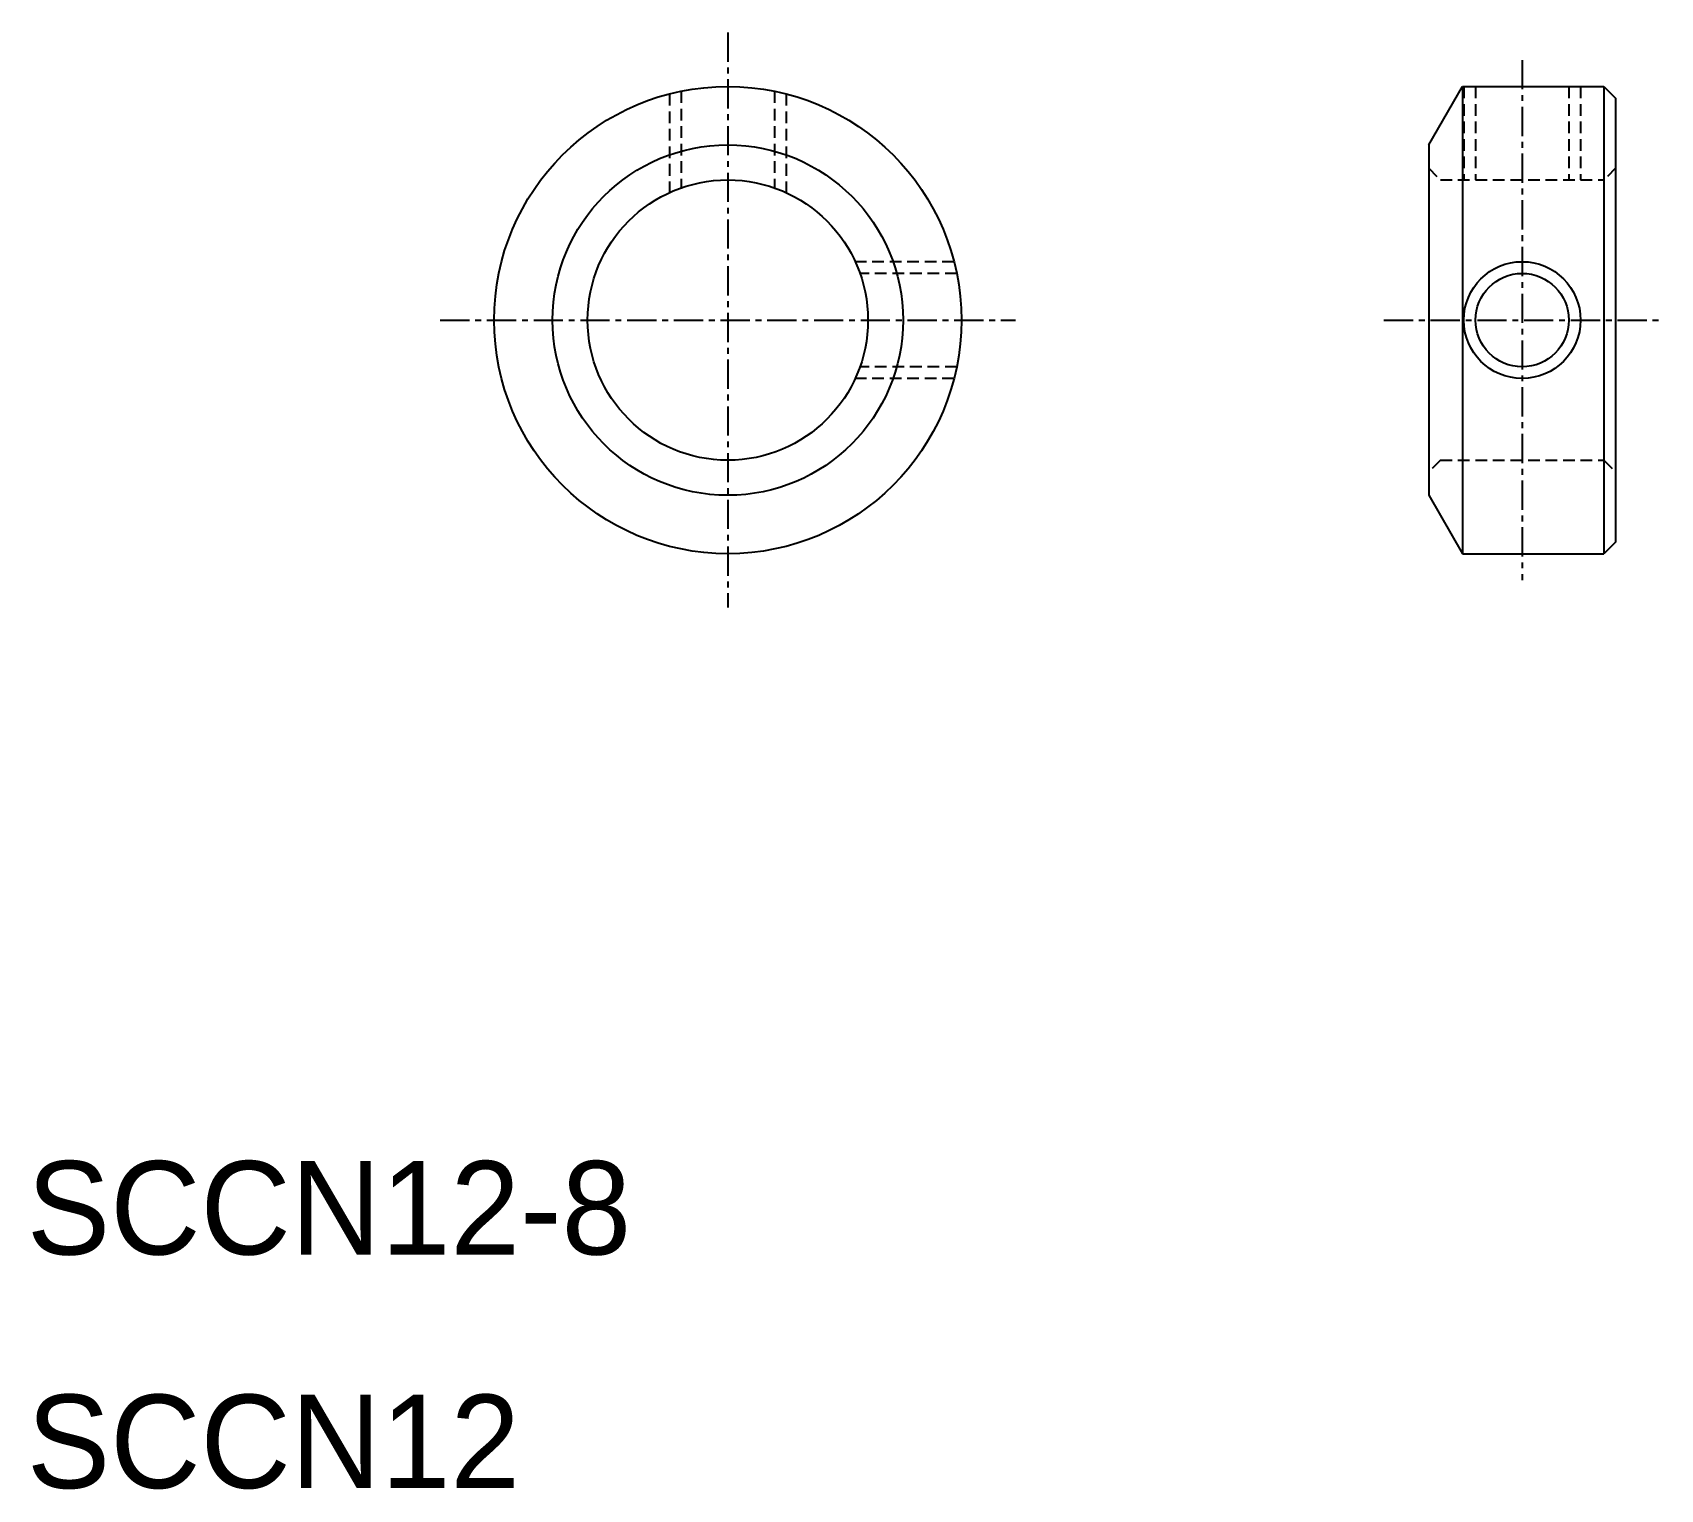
# Model space of a CAD drawing. Extents: x 10.2 to 79.9, y 9.9 to 72.3.
import ezdxf

# ---------------------------------------------------------------- set-up
doc = ezdxf.new("R2010")
doc.units = 0
doc.linetypes.add('CENTER', pattern=[2, 1.25, -0.25, 0.25, -0.25])
doc.linetypes.add('DASHED', pattern=[0.75, 0.5, -0.25])
doc.layers.get('0').update_dxf_attribs({"linetype": 'CONTINUOUS'})
doc.layers.add('CENTER', color=1, linetype='CENTER')

msp = doc.modelspace()

# ---------------------------------------------------------------- linework, layer by layer
at = {"color": 3, "linetype": 'DASHED'}
for p, q in [((37.5, 69.682), (37.5, 65.454)), ((38, 69.798), (38, 65.657)), ((42, 69.798), (42, 65.657)), ((42.5, 69.682), (42.5, 65.454)), ((71.5, 70), (71.5, 66)), ((72, 70), (72, 66)), ((76, 70), (76, 66)), ((76.5, 70), (76.5, 66)), ((70, 66.5), (70.5, 66)), ((78, 66.5), (77.5, 66)), ((70.5, 66), (77.5, 66)), ((49.682, 62.5), (45.454, 62.5)), ((49.798, 62), (45.657, 62)), ((49.798, 58), (45.657, 58)), ((49.682, 57.5), (45.454, 57.5)), ((70.5, 54), (70, 53.5)), ((70.5, 54), (77.5, 54)), ((77.5, 54), (78, 53.5))]:
    msp.add_line(p, q, dxfattribs=at)
at = {"color": 7, "linetype": 'CONTINUOUS'}
for p, q in [((70, 67.5), (71.443, 70)), ((71.443, 70), (71.443, 50)), ((71.443, 70), (77.5, 70)), ((77.5, 70), (78, 69.5)), ((77.5, 70), (77.5, 50)), ((78, 69.5), (78, 50.5)), ((70, 67.5), (70, 52.5)), ((70, 52.5), (71.443, 50)), ((78, 50.5), (77.5, 50)), ((71.443, 50), (77.5, 50))]:
    msp.add_line(p, q, dxfattribs=at)
for centre, radius in [((40, 60), 10), ((40, 60), 7.5), ((40, 60), 6), ((74, 60), 2)]:
    msp.add_circle(centre, radius, dxfattribs=at)
at = {"color": 3, "linetype": 'CONTINUOUS'}
msp.add_circle((74, 60), 2.5, dxfattribs=at)
at = {"layer": 'CENTER', "color": 1, "linetype": 'CENTER'}
for p, q in [((40, 72.308), (40, 47.692)), ((74, 71.129), (74, 48.871)), ((27.692, 60), (52.308, 60)), ((68.082, 60), (79.918, 60))]:
    msp.add_line(p, q, dxfattribs=at)

# ---------------------------------------------------------------- texts
at = {"color": 7, "linetype": 'CONTINUOUS'}
for s, p in [('SCCN12-8', (10, 20)), ('SCCN12', (10, 10))]:
    msp.add_text(s, height=4, dxfattribs=at).set_placement(p)

doc.saveas('drawing.dxf')
